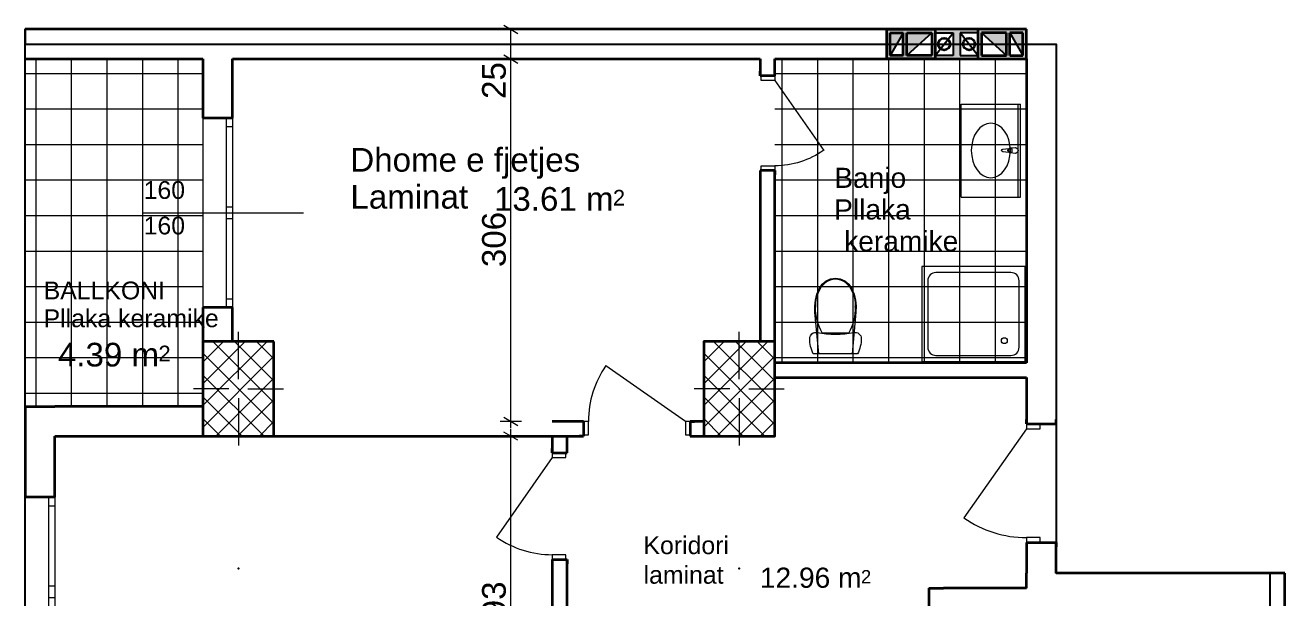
# Model space of a CAD drawing. Header units: centimetres. Extents: x 765 to 25620, y 224160 to 230516.
# Drawn here: x 7973 to 9037, y 225118 to 225603 of the extents above; entities that cross this region are included whole.
import ezdxf
from ezdxf.enums import TextEntityAlignment as Align

# ---------------------------------------------------------------- set-up
doc = ezdxf.new("R2010")
doc.units = ezdxf.units.CM
doc.header["$MEASUREMENT"] = 0
doc.linetypes.add('Small Dashed', pattern=[282.222222, 141.111111, -141.111111])
for name, color, linetype, lineweight, true_color in [('0_Pen_No__1#1_Pen_No__8', 7, 'Continuous', 35, 0xa80f02), ('0_Pen_No__8', 7, 'Continuous', 35, 0xa80f02), ('2D Drafting - General_Pen_No__8', 7, 'Continuous', 35, 0xa80f02), ('A-COLS_Pen_No__97#1_Pen_No__81', 7, 'Continuous', 20, 0x6a6a6a), ('Annotation - Text_Pen_No__8', 7, 'Continuous', 35, 0xa80f02), ('ARCHICAD Doors_Pen_No__23', 7, 'Continuous', 20, 0xff6600), ('ARCHICAD Doors_Pen_No__3', 7, 'Continuous', 18, 0xff6600), ('ARCHICAD Windows_Pen_No__23', 7, 'Continuous', 20, 0xff6600), ('ARCHICAD Windows_Pen_No__3', 7, 'Continuous', 18, 0xff6600), ('Interior - Furniture _Pen_No__81', 7, 'Continuous', 20, 0x6a6a6a), ('Structural - Shear_Pen_No__58', 7, 'Continuous', 25, 0xdf0000)]:
    doc.layers.add(name, color=color, linetype=linetype, lineweight=lineweight, true_color=true_color)
for name, color, linetype, lineweight in [('0_Pen_No__101', 252, 'Continuous', 13), ('ARCHICAD Doors_Pen_No__27', 7, 'Continuous', 35), ('ARCHICAD Window Markers_Pen_No__1', 7, 'Continuous', 13), ('ARCHICAD Window Markers_Pen_No__7', 7, 'Continuous', 35), ('ARCHICAD Windows_Pen_No__27', 7, 'Continuous', 35), ('Structural - Bearing_Pen_No__20', 1, 'Continuous', 0), ('Structural - Bearing_Pen_No__21', 7, 'Continuous', 35), ('Structural - Bearing_Pen_No__27', 7, 'Continuous', 35)]:
    doc.layers.add(name, color=color, linetype=linetype, lineweight=lineweight)
for name, color, linetype in [('ARCHICAD Doors', 7, 'Continuous'), ('ARCHICAD Window Markers', 7, 'Continuous'), ('ARCHICAD Windows', 7, 'Continuous'), ('Dimensioning - General', 7, 'Continuous'), ('Structural - Bearing', 7, 'Continuous')]:
    doc.layers.add(name, color=color, linetype=linetype)
doc.styles.add('GENERATED_STYLE_1', font='arial.ttf')
pattern_1 = [(45, (6812.197, 205971.997), (-9.192388, 9.192388), []), (135, (6812.197, 205971.997), (9.192388, 9.192388), [])]

# ---------------------------------------------------------------- blocks, each defined once
blk = doc.blocks.new('Door 22_3')
at = {"layer": 'ARCHICAD Doors_Pen_No__23', "color": 30, "linetype": 'Continuous', "lineweight": 20, "true_color": 0xff6600}
for p, q in [((-460, 0), (-500, 0)), ((-500, 0), (-500, -115)), ((-460, -115), (-460, 0)), ((500, 0), (460, 0)), ((460, 0), (460, -115)), ((500, -115), (500, 0)), ((-500, -115), (-460, -115)), ((460, -115), (500, -115))]:
    blk.add_line(p, q, dxfattribs=at)
at = {"layer": 'ARCHICAD Doors_Pen_No__27', "color": 7, "linetype": 'Continuous', "lineweight": 35}
for p, q in [((-500, 0), (-537, 0)), ((-500, 0), (-537, 0)), ((-500, 0), (-500, -115)), ((-500, 0), (-500, -115)), ((500, 0), (500, -115)), ((500, 0), (500, -115)), ((500, 0), (537, 0)), ((500, 0), (537, 0)), ((-500, -115), (-500, -250)), ((-500, -115), (-500, -250)), ((500, -115), (500, -250)), ((500, -115), (500, -250)), ((-500, -250), (-537, -250)), ((-500, -250), (-537, -250)), ((500, -250), (537, -250)), ((500, -250), (537, -250))]:
    blk.add_line(p, q, dxfattribs=at)
at = {"layer": 'ARCHICAD Doors_Pen_No__3', "color": 30, "linetype": 'Continuous', "lineweight": 18, "true_color": 0xff6600}
blk.add_line((460, 0), (-294, 528), dxfattribs=at)
blk.add_arc((460, 0), 920, 145, 180, dxfattribs=at)
blk = doc.blocks.new('Double Sash Window 22_2')
at = {"layer": 'ARCHICAD Windows_Pen_No__23', "color": 30, "linetype": 'Continuous', "lineweight": 20, "true_color": 0xff6600}
for p, q in [((-800, 0), (-725, 0)), ((-725, 0), (-725, -50)), ((-50, -50), (-50, 0)), ((-50, 0), (0, 0)), ((0, 0), (50, 0)), ((50, 0), (50, -50)), ((725, -50), (725, 0)), ((725, 0), (800, 0)), ((-725, -50), (-800, -50)), ((0, -50), (-50, -50)), ((50, -50), (0, -50)), ((800, -50), (725, -50))]:
    blk.add_line(p, q, dxfattribs=at)
at = {"layer": 'ARCHICAD Windows_Pen_No__27', "color": 7, "linetype": 'Continuous', "lineweight": 35}
for p, q in [((-800, 0), (-800, -50)), ((-800, 0), (-800, -50)), ((800, 0), (800, -50)), ((800, 0), (800, -50)), ((-800, -50), (-800, -250)), ((800, -50), (800, -250))]:
    blk.add_line(p, q, dxfattribs=at)
at = {"layer": 'ARCHICAD Windows_Pen_No__3', "color": 30, "linetype": 'Continuous', "lineweight": 18, "true_color": 0xff6600}
for p, q in [((-800, 0), (800, 0)), ((-725, 0), (-50, 0)), ((50, 0), (725, 0)), ((-50, -50), (-725, -50)), ((725, -50), (50, -50)), ((-800, -250), (800, -250))]:
    blk.add_line(p, q, dxfattribs=at)
blk = doc.blocks.new('W Marker 22_2')
at = {"layer": 'ARCHICAD Window Markers_Pen_No__1', "color": 7, "linetype": 'Continuous', "lineweight": 13}
blk.add_line((0, 500), (0, -850), dxfattribs=at)
at = {"layer": 'ARCHICAD Window Markers_Pen_No__7', "color": 7, "lineweight": 35, "style": 'GENERATED_STYLE_1'}
for tag, p in [('AC_MarkerText_3', (276, 207)), ('iShowSillTo', (-24, 207))]:
    blk.add_attdef(tag, text='', height=150, rotation=90, dxfattribs=at).set_placement(p, align=Align.BOTTOM_LEFT)
blk = doc.blocks.new('Door 22')
at = {"layer": 'ARCHICAD Doors_Pen_No__23', "color": 30, "linetype": 'Continuous', "lineweight": 20, "true_color": 0xff6600}
for p, q in [((-360, 0), (-400, 0)), ((-400, 0), (-400, -115)), ((-360, -115), (-360, 0)), ((400, 0), (360, 0)), ((360, 0), (360, -115)), ((400, -115), (400, 0)), ((-400, -115), (-360, -115)), ((360, -115), (400, -115))]:
    blk.add_line(p, q, dxfattribs=at)
at = {"layer": 'ARCHICAD Doors_Pen_No__27', "color": 7, "linetype": 'Continuous', "lineweight": 35}
for p, q in [((-400, 0), (-437, 0)), ((-400, 0), (-437, 0)), ((-400, 0), (-400, -115)), ((-400, 0), (-400, -115)), ((400, 0), (400, -115)), ((400, 0), (400, -115)), ((400, 0), (437, 0)), ((400, 0), (437, 0)), ((-400, -125), (-437, -125)), ((-400, -125), (-437, -125)), ((-400, -115), (-400, -125)), ((-400, -115), (-400, -125)), ((400, -115), (400, -125)), ((400, -115), (400, -125)), ((400, -125), (437, -125)), ((400, -125), (437, -125))]:
    blk.add_line(p, q, dxfattribs=at)
at = {"layer": 'ARCHICAD Doors_Pen_No__3', "color": 30, "linetype": 'Continuous', "lineweight": 18, "true_color": 0xff6600}
blk.add_line((360, 0), (-230, 413), dxfattribs=at)
blk.add_arc((360, 0), 720, 145, 180, dxfattribs=at)
blk = doc.blocks.new('Door 22_2')
at = {"layer": 'ARCHICAD Doors_Pen_No__23', "color": 30, "linetype": 'Continuous', "lineweight": 20, "true_color": 0xff6600}
for p, q in [((-410, 0), (-450, 0)), ((-450, 0), (-450, -115)), ((-410, -115), (-410, 0)), ((450, 0), (410, 0)), ((410, 0), (410, -115)), ((450, -115), (450, 0)), ((-450, -115), (-410, -115)), ((410, -115), (450, -115))]:
    blk.add_line(p, q, dxfattribs=at)
at = {"layer": 'ARCHICAD Doors_Pen_No__27', "color": 7, "linetype": 'Continuous', "lineweight": 35}
for p, q in [((-450, 0), (-487, 0)), ((-450, 0), (-487, 0)), ((-450, 0), (-450, -115)), ((-450, 0), (-450, -115)), ((450, 0), (450, -115)), ((450, 0), (450, -115)), ((450, 0), (487, 0)), ((450, 0), (487, 0)), ((-450, -125), (-487, -125)), ((-450, -125), (-487, -125)), ((-450, -115), (-450, -125)), ((-450, -115), (-450, -125)), ((450, -115), (450, -125)), ((450, -115), (450, -125)), ((450, -125), (487, -125)), ((450, -125), (487, -125))]:
    blk.add_line(p, q, dxfattribs=at)
at = {"layer": 'ARCHICAD Doors_Pen_No__3', "color": 30, "linetype": 'Continuous', "lineweight": 18, "true_color": 0xff6600}
blk.add_line((410, 0), (-262, 470), dxfattribs=at)
blk.add_arc((410, 0), 820, 145, 180, dxfattribs=at)

msp = doc.modelspace()

# ---------------------------------------------------------------- hatches: boundary and pattern name
at = {"layer": 'A-COLS_Pen_No__97#1_Pen_No__81', "linetype": 'Continuous', "lineweight": 20, "true_color": 0x6a6a6a}
h = msp.add_hatch(color=251, dxfattribs=at)
h.paths.add_polyline_path([(8700.4, 225574.2), (8741.4, 225574.2), (8741.4, 225599.2), (8700.4, 225599.2)])
h.paths.add_polyline_path([(8714.4, 225577.2), (8703.4, 225577.2), (8703.4, 225596.2), (8714.4, 225596.2)], flags=0)
h.paths.add_polyline_path([(8717.4, 225577.2), (8717.4, 225596.2), (8738.4, 225596.2), (8738.4, 225577.2)], flags=0)
h = msp.add_hatch(color=251, dxfattribs=at)
h.paths.add_polyline_path([(8738.4, 225574.2), (8738.4, 225599.2), (8759.4, 225599.2), (8759.4, 225574.2)])
h.paths.add_polyline_path([(8741.4, 225577.2), (8756.4, 225577.2), (8756.4, 225596.2), (8741.4, 225596.2)], flags=0)
h = msp.add_hatch(color=251, dxfattribs=at)
h.paths.add_polyline_path([(8780.4, 225574.2), (8780.4, 225599.2), (8759.4, 225599.2), (8759.4, 225574.2)])
h.paths.add_polyline_path([(8777.4, 225577.2), (8762.4, 225577.2), (8762.4, 225596.2), (8777.4, 225596.2)], flags=0)
h = msp.add_hatch(color=251, dxfattribs=at)
h.paths.add_polyline_path([(8818.4, 225574.2), (8777.4, 225574.2), (8777.4, 225599.2), (8818.4, 225599.2)])
h.paths.add_polyline_path([(8804.4, 225577.2), (8815.4, 225577.2), (8815.4, 225596.2), (8804.4, 225596.2)], flags=0)
h.paths.add_polyline_path([(8801.4, 225577.2), (8801.4, 225596.2), (8780.4, 225596.2), (8780.4, 225577.2)], flags=0)
for points in [[(8714.4, 225596.2), (8703.4, 225596.2), (8703.4, 225577.2)], [(8717.4, 225577.2), (8717.4, 225596.2), (8738.4, 225596.2)], [(8801.4, 225577.2), (8801.4, 225596.2), (8780.4, 225596.2)], [(8804.4, 225596.2), (8815.4, 225596.2), (8815.4, 225577.2)]]:
    msp.add_hatch(color=251, dxfattribs=at).paths.add_polyline_path(points)
at = {"layer": 'Structural - Bearing', "linetype": 'Continuous', "lineweight": 0, "true_color": 0x000000}
h = msp.add_hatch(dxfattribs=at)
h.set_pattern_fill('CONCRETE_BLOCK', color=18, scale=0.1, style=0, pattern_type=2)
h.set_pattern_definition(pattern_1)
h.paths.add_polyline_path([(8183, 225335.7), (8123, 225335.7), (8123, 225255.7), (8183, 225255.7)])
h = msp.add_hatch(dxfattribs=at)
h.set_pattern_fill('CONCRETE_BLOCK', color=18, scale=0.1, style=0, pattern_type=2)
h.set_pattern_definition(pattern_1)
h.paths.add_polyline_path([(8605.9, 225335.7), (8545.9, 225335.7), (8545.9, 225255.7), (8605.9, 225255.7)])

# ---------------------------------------------------------------- linework, layer by layer
at = {"color": 0}
for p, q in [((8714.4, 225596.2), (8703.4, 225577.2)), ((8714.4, 225577.2), (8714.4, 225596.2)), ((8738.4, 225596.2), (8717.4, 225577.2)), ((8738.4, 225577.2), (8738.4, 225596.2)), ((8741.4, 225577.2), (8741.4, 225596.2)), ((8741.4, 225596.2), (8756.4, 225596.2)), ((8741.4, 225577.2), (8756.4, 225596.2)), ((8756.4, 225596.2), (8756.4, 225577.2)), ((8756.4, 225596.2), (8756.4, 225577.2)), ((8777.4, 225596.2), (8762.4, 225596.2)), ((8762.4, 225596.2), (8762.4, 225577.2)), ((8777.4, 225577.2), (8762.4, 225596.2)), ((8762.4, 225596.2), (8762.4, 225577.2)), ((8777.4, 225577.2), (8777.4, 225596.2)), ((8780.4, 225577.2), (8780.4, 225596.2)), ((8780.4, 225596.2), (8801.4, 225577.2)), ((8804.4, 225577.2), (8804.4, 225596.2)), ((8804.4, 225596.2), (8815.4, 225577.2)), ((8703.4, 225577.2), (8714.4, 225577.2)), ((8717.4, 225577.2), (8738.4, 225577.2)), ((8756.4, 225577.2), (8741.4, 225577.2)), ((8756.4, 225577.2), (8741.4, 225577.2)), ((8762.4, 225577.2), (8777.4, 225577.2)), ((8762.4, 225577.2), (8777.4, 225577.2)), ((8801.4, 225577.2), (8780.4, 225577.2)), ((8815.4, 225577.2), (8804.4, 225577.2))]:
    msp.add_line(p, q, dxfattribs=at)
msp.add_lwpolyline([(7973, 224192.7), (7973, 225599.2), (7973, 225586.7), (8818.4, 225586.7), (8843.4, 225586.7), (8843.4, 225139.9), (9011.5, 225139.9), (9024, 225139.9), (9024, 224680.2), (9024, 224674.2), (8950.1, 224674.2), (8937.6, 224674.2), (8937.6, 224192.7), (7973, 224192.7)], dxfattribs=at)
at = {"layer": '0_Pen_No__1#1_Pen_No__8', "color": 14, "linetype": 'Continuous', "lineweight": 35, "true_color": 0xa80f02}
for p, q in [((8700.4, 225599.2), (8741.4, 225599.2)), ((8700.4, 225574.2), (8700.4, 225599.2)), ((8741.4, 225599.2), (8741.4, 225574.2)), ((8818.4, 225599.2), (8777.4, 225599.2)), ((8777.4, 225599.2), (8777.4, 225574.2)), ((8818.4, 225574.2), (8818.4, 225599.2)), ((8703.4, 225577.2), (8703.4, 225596.2)), ((8703.4, 225596.2), (8714.4, 225596.2)), ((8714.4, 225577.2), (8714.4, 225596.2)), ((8717.4, 225577.2), (8717.4, 225596.2)), ((8717.4, 225596.2), (8738.4, 225596.2)), ((8738.4, 225596.2), (8738.4, 225577.2)), ((8780.4, 225596.2), (8780.4, 225577.2)), ((8801.4, 225596.2), (8780.4, 225596.2)), ((8801.4, 225577.2), (8801.4, 225596.2)), ((8804.4, 225577.2), (8804.4, 225596.2)), ((8815.4, 225596.2), (8804.4, 225596.2)), ((8815.4, 225577.2), (8815.4, 225596.2)), ((8714.4, 225577.2), (8703.4, 225577.2)), ((8738.4, 225577.2), (8717.4, 225577.2)), ((8780.4, 225577.2), (8801.4, 225577.2)), ((8804.4, 225577.2), (8815.4, 225577.2)), ((8741.4, 225574.2), (8700.4, 225574.2)), ((8777.4, 225574.2), (8818.4, 225574.2))]:
    msp.add_line(p, q, dxfattribs=at)
at = {"layer": '0_Pen_No__101', "color": 252, "linetype": 'Continuous', "lineweight": 13}
for p, q in [((7982.2, 225280.7), (7982.2, 225574.2)), ((8012.2, 225280.7), (8012.2, 225574.2)), ((8042.2, 225280.7), (8042.2, 225574.2)), ((8072.2, 225280.7), (8072.2, 225574.2)), ((8102.2, 225280.7), (8102.2, 225574.2)), ((8612.2, 225317.7), (8612.2, 225574.2)), ((8642.2, 225317.7), (8642.2, 225574.2)), ((8672.2, 225317.7), (8672.2, 225574.2)), ((8702.2, 225317.7), (8702.2, 225574.2)), ((8732.2, 225317.7), (8732.2, 225574.2)), ((8762.2, 225317.7), (8762.2, 225574.2)), ((8792.2, 225317.7), (8792.2, 225574.2)), ((7973, 225562), (8122.7, 225562)), ((8605.9, 225562), (8818.4, 225562)), ((7973, 225532), (8122.7, 225532)), ((8605.9, 225532), (8818.4, 225532)), ((7973, 225502), (8122.7, 225502)), ((8605.9, 225502), (8818.4, 225502)), ((7973, 225472), (8122.7, 225472)), ((8605.9, 225472), (8818.4, 225472)), ((7973, 225442), (8122.7, 225442)), ((8605.9, 225442), (8818.4, 225442)), ((7973, 225412), (8122.7, 225412)), ((8605.9, 225412), (8818.4, 225412)), ((7973, 225382), (8122.7, 225382)), ((8605.9, 225382), (8818.4, 225382)), ((7973, 225352), (8122.7, 225352)), ((8605.9, 225352), (8818.4, 225352)), ((7973, 225322), (8122.7, 225322)), ((8605.9, 225322), (8818.4, 225322)), ((7973, 225292), (8122.7, 225292))]:
    msp.add_line(p, q, dxfattribs=at)
at = {"layer": '2D Drafting - General_Pen_No__8', "color": 14, "linetype": 'Continuous', "lineweight": 35, "true_color": 0xa80f02}
for centre in [(8748.9, 225586.7), (8769.9, 225586.7)]:
    msp.add_circle(centre, 5, dxfattribs=at)
at = {"layer": 'Dimensioning - General', "color": 7, "linetype": 'Continuous', "lineweight": 13}
for p, q in [((8392, 225599.2), (8374, 225599.2)), ((8392, 225599.2), (8374, 225599.2)), ((8377, 225602.7), (8389, 225595.7)), ((8377, 225602.7), (8389, 225595.7)), ((8383, 225574.2), (8383, 225599.2)), ((8377, 225577.7), (8389, 225570.7)), ((8377, 225577.7), (8389, 225570.7)), ((8392, 225574.2), (8374, 225574.2)), ((8392, 225574.2), (8374, 225574.2)), ((8383, 225268.2), (8383, 225574.2)), ((8392, 225268.2), (8374, 225268.2)), ((8377, 225271.6), (8389, 225264.7)), ((8383, 225262.3), (8383, 225268.2)), ((8389, 225252.2), (8377, 225259.1)), ((8383, 225255.7), (8383, 225261.5)), ((8392, 225255.7), (8374, 225255.7)), ((8383, 224962.7), (8383, 225255.7)), ((8911.1, 225139.9), (8893.1, 225139.9))]:
    msp.add_line(p, q, dxfattribs=at)
at = {"layer": 'Interior - Furniture _Pen_No__81', "color": 251, "linetype": 'Continuous', "lineweight": 20, "true_color": 0x6a6a6a}
for p, q in [((8763.3, 225457.6), (8763.3, 225536.1)), ((8763.3, 225536.1), (8813.3, 225536.1)), ((8811.3, 225457.6), (8811.3, 225536.1)), ((8813.3, 225457.6), (8813.3, 225536.1)), ((8798.3, 225498), (8803.6, 225498.6)), ((8803.6, 225495.1), (8798.3, 225495.7)), ((8804.6, 225499), (8808.8, 225499.4)), ((8808.8, 225494.4), (8804.6, 225494.8)), ((8806.3, 225498.2), (8804.8, 225498.2)), ((8804.8, 225495.5), (8806.3, 225495.5)), ((8806.3, 225495.5), (8806.3, 225498.2)), ((8763.3, 225457.6), (8813.3, 225457.6)), ((8817.2, 225398.8), (8730, 225398.8)), ((8730, 225398.8), (8730, 225318.8)), ((8817.2, 225318.8), (8817.2, 225398.8)), ((8643.3, 225380.2), (8645.9, 225384)), ((8645.9, 225384), (8649.2, 225386.8)), ((8649.2, 225386.8), (8653, 225388.6)), ((8653, 225388.6), (8657.1, 225389.2)), ((8657.1, 225389.2), (8661.2, 225388.6)), ((8657.1, 225388.4), (8657.1, 225388.4)), ((8661.2, 225388.6), (8665.1, 225386.8)), ((8665.1, 225386.8), (8668.4, 225384)), ((8665.2, 225385.7), (8665.2, 225385.7)), ((8668.4, 225384), (8670.9, 225380.2)), ((8735, 225386.8), (8735, 225330.8)), ((8805.2, 225393.8), (8742, 225393.8)), ((8812.2, 225330.8), (8812.2, 225386.8)), ((8640.2, 225370.6), (8641.4, 225375.5)), ((8641.4, 225375.5), (8643.3, 225380.2)), ((8670.9, 225380.2), (8672.8, 225375.5)), ((8672.8, 225375.5), (8674.1, 225370.6)), ((8639.6, 225365.4), (8640.2, 225370.6)), ((8639.8, 225360.3), (8639.6, 225365.4)), ((8674.1, 225370.6), (8674.6, 225365.4)), ((8674.6, 225365.4), (8674.4, 225360.3)), ((8643, 225325.2), (8639.8, 225360.3)), ((8674.4, 225360.3), (8671.2, 225325.2)), ((8635.9, 225340.3), (8636.5, 225341.3)), ((8636.5, 225341.3), (8637.3, 225342.1)), ((8637.3, 225342.1), (8638.3, 225342.8)), ((8638.3, 225342.8), (8639.4, 225343.2)), ((8639.4, 225343.2), (8640.5, 225343.3)), ((8640.5, 225343.3), (8641.7, 225343.2)), ((8641.7, 225343.2), (8645.5, 225342.5)), ((8645.5, 225342.5), (8649.4, 225342.1)), ((8657.1, 225342.5), (8646.2, 225342.5)), ((8649.4, 225342.1), (8653.2, 225341.8)), ((8653.2, 225341.8), (8657.1, 225341.7)), ((8668, 225342.5), (8657.1, 225342.5)), ((8657.1, 225341.7), (8661, 225341.8)), ((8661, 225341.8), (8664.9, 225342.1)), ((8664.9, 225342.1), (8668.7, 225342.5)), ((8668.7, 225342.5), (8672.6, 225343.2)), ((8672.6, 225343.2), (8673.7, 225343.3)), ((8673.7, 225343.3), (8674.9, 225343.2)), ((8674.9, 225343.2), (8676, 225342.8)), ((8676, 225342.8), (8676.9, 225342.1)), ((8676.9, 225342.1), (8677.7, 225341.3)), ((8677.7, 225341.3), (8678.4, 225340.3)), ((8635.4, 225338.1), (8635.5, 225339.2)), ((8635.4, 225336.4), (8635.4, 225338.1)), ((8635.6, 225334.7), (8635.4, 225336.4)), ((8635.5, 225339.2), (8635.9, 225340.3)), ((8635.8, 225333.1), (8635.6, 225334.7)), ((8636.1, 225331.5), (8635.8, 225333.1)), ((8636.6, 225329.9), (8636.1, 225331.5)), ((8678.1, 225331.5), (8677.7, 225329.9)), ((8678.4, 225333.1), (8678.1, 225331.5)), ((8678.4, 225340.3), (8678.7, 225339.2)), ((8678.7, 225334.7), (8678.4, 225333.1)), ((8678.7, 225339.2), (8678.9, 225338.1)), ((8678.8, 225336.4), (8678.7, 225334.7)), ((8678.9, 225338.1), (8678.8, 225336.4)), ((8637.1, 225328.3), (8636.6, 225329.9)), ((8637.7, 225326.7), (8637.1, 225328.3)), ((8638.4, 225325.2), (8637.7, 225326.7)), ((8675.8, 225325.2), (8638.4, 225325.2)), ((8671.2, 225325.2), (8643, 225325.2)), ((8676.5, 225326.7), (8675.8, 225325.2)), ((8677.1, 225328.3), (8676.5, 225326.7)), ((8677.7, 225329.9), (8677.1, 225328.3)), ((8742, 225323.8), (8805.2, 225323.8)), ((8730, 225318.8), (8817.2, 225318.8))]:
    msp.add_line(p, q, dxfattribs=at)
at = {"layer": 'Interior - Furniture _Pen_No__81', "color": 251, "linetype": 'Continuous', "lineweight": 20, "true_color": 0x6a6a6a, "extrusion": (0, 0, -1)}
msp.add_ellipse((8788.3, 225496.9), major_axis=(0, 23), ratio=0.717391, dxfattribs=at)
for centre, major_axis, ratio, start_param, end_param in [((8798.5, 225496.9), (0.791, 0.791), 1, 2.480792, 5.373189), ((8804.8, 225496.9), (-1.49, 1.49), 1, 4.498953, 6.496621), ((8804.8, 225496.9), (-0.962, 0.962), 1, 3.926991, 7.068583), ((8804.8, 225496.9), (1.49, 1.49), 1, -1.35736, -0.875625), ((8804.8, 225496.9), (-1.49, 1.49), 1, 4.017217, 4.498953), ((8808.8, 225496.9), (1.77, 1.77), 1, -0.785398, 2.356194), ((8666.1, 225366.5), (0, 25.7), 0.999377, 4.656658, 5.557246), ((8657.2, 225374.5), (0, 13.9), 0.999377, -0.632505, -0.005861), ((8657, 225374.5), (0, 13.9), 0.999377, 0.005861, 0.632505), ((8648.2, 225366.5), (0, 25.7), 0.999377, 0.725939, 1.626528), ((8682.9, 225364), (0, 42.6), 0.999377, 4.182984, 4.736005), ((8631.3, 225364), (0, 42.6), 0.999377, 1.547181, 2.100201)]:
    msp.add_ellipse(centre, major_axis=major_axis, ratio=ratio, start_param=start_param, end_param=end_param, dxfattribs=at)
at = {"layer": 'Interior - Furniture _Pen_No__81', "color": 251, "linetype": 'Continuous', "lineweight": 20, "true_color": 0x6a6a6a}
for centre, major_axis, start_param, end_param in [((8742, 225386.8), (-4.95, 4.95), -0.785398, 0.785398), ((8805.2, 225386.8), (4.95, 4.95), 5.497787, 7.068583), ((8742, 225330.8), (4.95, 4.95), 2.356194, 3.926991), ((8799.7, 225336.3), (-1.77, 1.77), 0.785398, 7.068583), ((8805.2, 225330.8), (-4.95, 4.95), 2.356194, 3.926991)]:
    msp.add_ellipse(centre, major_axis=major_axis, ratio=1, start_param=start_param, end_param=end_param, dxfattribs=at)
for p in [(8649, 225385.7), (8640.4, 225365), (8673.8, 225365), (8668, 225342.5)]:
    msp.add_point(p, dxfattribs=at)
at = {"layer": 'Structural - Bearing_Pen_No__20', "color": 1, "linetype": 'Continuous', "lineweight": 0}
for p, q in [((8153, 225303.7), (8153, 225343.7)), ((8575.9, 225303.7), (8575.9, 225343.7)), ((8145, 225295.7), (8115, 225295.7)), ((8161, 225295.7), (8191, 225295.7)), ((8567.9, 225295.7), (8537.9, 225295.7)), ((8583.9, 225295.7), (8613.9, 225295.7)), ((8153, 225287.7), (8153, 225247.7)), ((8575.9, 225287.7), (8575.9, 225247.7))]:
    msp.add_line(p, q, dxfattribs=at)
for p in [(8153, 225295.7), (8575.9, 225295.7)]:
    msp.add_point(p, dxfattribs=at)
at = {"layer": 'Structural - Bearing_Pen_No__21', "color": 7, "linetype": 'Continuous', "lineweight": 35, "flags": 128}
for points in [[(8183, 225335.7), (8123, 225335.7), (8123, 225255.7), (8183, 225255.7)], [(8605.9, 225335.7), (8545.9, 225335.7), (8545.9, 225255.7), (8605.9, 225255.7)]]:
    msp.add_lwpolyline(points, close=True, dxfattribs=at)
at = {"layer": 'Structural - Bearing_Pen_No__27', "color": 7, "linetype": 'Continuous', "lineweight": 35}
for p, q in [((8593.4, 225560), (8593.4, 225563.7)), ((8594.4, 225560), (8593.4, 225560)), ((8605.9, 225560), (8594.4, 225560)), ((8605.9, 225560), (8605.9, 225563.7)), ((8143, 225524.2), (8123, 225524.2)), ((8148, 225524.2), (8143, 225524.2)), ((8593.4, 225480), (8593.4, 225476.3)), ((8594.4, 225480), (8593.4, 225480)), ((8605.9, 225480), (8594.4, 225480)), ((8605.9, 225480), (8605.9, 225476.3)), ((8143, 225364.2), (8123, 225364.2)), ((8148, 225364.2), (8143, 225364.2)), ((8444.5, 225268.2), (8440.8, 225268.2)), ((8444.5, 225268.2), (8444.5, 225256.7)), ((8534.5, 225268.2), (8538.2, 225268.2)), ((8534.5, 225268.2), (8534.5, 225256.7)), ((8818.4, 225266), (8818.4, 225269.7)), ((8843.4, 225266), (8843.4, 225269.7)), ((8444.5, 225256.7), (8444.5, 225255.7)), ((8534.5, 225256.7), (8534.5, 225255.7)), ((8818.4, 225266), (8829.9, 225266)), ((8829.9, 225266), (8843.4, 225266)), ((8444.5, 225255.7), (8440.8, 225255.7)), ((8534.5, 225255.7), (8538.2, 225255.7)), ((8418, 225241.6), (8418, 225245.3)), ((8418, 225241.6), (8429.5, 225241.6)), ((8429.5, 225241.6), (8430.5, 225241.6)), ((8430.5, 225241.6), (8430.5, 225245.3)), ((7993, 225204.2), (7973, 225204.2)), ((7998, 225204.2), (7993, 225204.2)), ((8818.4, 225166), (8818.4, 225162.3)), ((8818.4, 225166), (8829.9, 225166)), ((8829.9, 225166), (8843.4, 225166)), ((8843.4, 225166), (8843.4, 225162.3)), ((8418, 225151.6), (8418, 225147.9)), ((8418, 225151.6), (8429.5, 225151.6)), ((8429.5, 225151.6), (8430.5, 225151.6)), ((8430.5, 225151.6), (8430.5, 225147.9))]:
    msp.add_line(p, q, dxfattribs=at)
at = {"layer": 'Structural - Bearing_Pen_No__27', "color": 7, "linetype": 'Continuous', "lineweight": 35, "flags": 128}
for points in [[(8818.4, 225599.2), (7973, 225599.2)], [(7973.2, 225574.2), (7998.2, 225574.2)], [(7998.2, 225574.2), (8123, 225574.2)], [(8123, 225574.2), (8123, 225524.2)], [(8148, 225574.2), (8593.4, 225574.2)], [(8148, 225524.2), (8148, 225574.2)], [(8593.4, 225574.2), (8593.4, 225560)], [(8605.9, 225574.2), (8818.4, 225574.2)], [(8605.9, 225560), (8605.9, 225574.2)], [(8818.4, 225574.2), (8818.4, 225317.7)], [(8593.4, 225480), (8593.4, 225335.7)], [(8605.9, 225335.7), (8605.9, 225480)], [(8123, 225364.2), (8123, 225335.7)], [(8148, 225335.7), (8148, 225364.2)], [(8818.4, 225317.7), (8605.9, 225317.7)], [(8605.9, 225305.2), (8818.4, 225305.2)], [(8818.4, 225305.2), (8818.4, 225266)], [(7973, 225280.7), (7973, 225204.2)], [(7973, 225280.7), (7998, 225280.7)], [(8123, 225280.7), (7998, 225280.7)], [(8444.5, 225268.2), (8418, 225268.2)], [(8545.9, 225268.2), (8534.5, 225268.2)], [(7998, 225204.2), (7998, 225255.7)], [(7998, 225255.7), (8123, 225255.7)], [(8183, 225255.7), (8418, 225255.7)], [(8418, 225255.7), (8418, 225241.6)], [(8418, 225255.7), (8444.5, 225255.7)], [(8430.5, 225241.6), (8430.5, 225255.7)], [(8534.5, 225255.7), (8545.9, 225255.7)], [(8818.4, 225166), (8818.4, 225139.9)], [(8843.4, 225139.9), (8843.4, 225166)], [(8418, 225151.6), (8418, 224962.7)], [(8430.5, 224962.7), (8430.5, 225151.6)], [(8818.4, 225127.4), (8818.4, 225139.9)], [(9036.5, 225139.9), (8843.4, 225139.9)], [(9036.5, 224727.7), (9036.5, 225139.9)], [(8735.9, 225127.4), (8735.9, 225097.9)], [(8735.9, 225127.4), (8748.4, 225127.4)], [(8818.4, 225127.4), (8748.4, 225127.4)]]:
    msp.add_lwpolyline(points, dxfattribs=at)
at = {"layer": 'Structural - Shear_Pen_No__58', "color": 12, "linetype": 'Small Dashed', "lineweight": 25, "true_color": 0xdf0000}
for p in [(8153, 225143.9), (8153, 225143.9), (8575.9, 225143.9), (8575.9, 225143.9)]:
    msp.add_point(p, dxfattribs=at)

# ---------------------------------------------------------------- block references
at = {"layer": 'ARCHICAD Doors', "color": 7, "linetype": 'Continuous', "lineweight": 13, "yscale": 0.1, "zscale": 100}
for name, p, xscale, rotation in [('Door 22', (8605.9, 225520), -0.1, 270), ('Door 22_3', (8818.4, 225216), 0.1, 90), ('Door 22_2', (8418, 225196.6), 0.1, 90)]:
    msp.add_blockref(name, p, dxfattribs=dict(at, xscale=xscale, rotation=rotation))
at = {"layer": 'ARCHICAD Doors', "color": 7, "linetype": 'Continuous', "lineweight": 13, "xscale": 0.1, "yscale": 0.1, "zscale": 100}
msp.add_blockref('Door 22_2', (8489.5, 225268.2), dxfattribs=at)
at = {"layer": 'ARCHICAD Window Markers', "color": 7, "lineweight": 13}
ref = msp.add_blockref('W Marker 22_2', (8123, 225444.2), dxfattribs=dict(at, xscale=0.1, yscale=0.1, zscale=0.1, rotation=90))
ref.add_attrib('AC_MarkerText_2', '160', dxfattribs={"layer": 'ARCHICAD Window Markers_Pen_No__7', "color": 7, "lineweight": 35, "height": 15, "style": 'GENERATED_STYLE_1'}).set_placement((8073, 225421.5), align=Align.BOTTOM_LEFT)
ref.add_attrib('AC_MarkerText_2_1', '160', dxfattribs={"layer": 'ARCHICAD Window Markers_Pen_No__7', "color": 7, "lineweight": 35, "height": 15, "style": 'GENERATED_STYLE_1'}).set_placement((8073, 225451.5), align=Align.BOTTOM_LEFT)
at = {"layer": 'ARCHICAD Windows', "color": 21, "linetype": 'Continuous', "lineweight": 18, "true_color": 0xff9955, "xscale": 0.1, "yscale": 0.1, "zscale": 100, "rotation": 270}
for p in [(8148, 225444.2), (7998, 225124.2)]:
    msp.add_blockref('Double Sash Window 22_2', p, dxfattribs=at)

# ---------------------------------------------------------------- texts
at = {"layer": '0_Pen_No__8', "color": 14, "true_color": 0xa80f02, "style": 'GENERATED_STYLE_1'}
for s, height, p in [('13.61 m', 20, (8368.8, 225446)), ('2', 13.2, (8469.2, 225450.4)), ('4.39 m', 20, (8000.6, 225314.5)), ('2', 13.2, (8085.5, 225318.9)), ('12.96 m', 17, (8593.3, 225127.7)), ('2', 11.2, (8678.6, 225131.4))]:
    msp.add_text(s, height=height, dxfattribs=at).set_placement(p)
at = {"layer": 'Annotation - Text_Pen_No__8', "color": 14, "true_color": 0xa80f02, "style": 'GENERATED_STYLE_1'}
for s, height, p in [('Dhome e fjetjes', 20, (8247.5, 225479)), ('Banjo', 17, (8656.1, 225465.3)), ('Laminat', 20, (8247.6, 225447.8)), ('Pllaka', 17, (8656, 225438.6)), (' keramike', 17, (8657.9, 225411.8)), ('BALLKONI', 15, (7988.6, 225371.2)), ('Pllaka keramike', 15, (7988.5, 225347.7)), ('Koridori', 15, (8495, 225156.1)), ('laminat', 15, (8495.1, 225131.1))]:
    msp.add_text(s, height=height, dxfattribs=at).set_placement(p)
at = {"layer": 'Dimensioning - General', "color": 7, "lineweight": 13, "char_height": 20, "attachment_point": 7, "rotation": 90, "style": 'GENERATED_STYLE_1'}
for s, insert in [('\\A1;25', (8379, 225540.4)), ('\\A1;306', (8379, 225398.4)), ('\\A1;293', (8379, 225086.4))]:
    msp.add_mtext(s, dxfattribs=dict(at, insert=insert))

doc.saveas('drawing.dxf')
